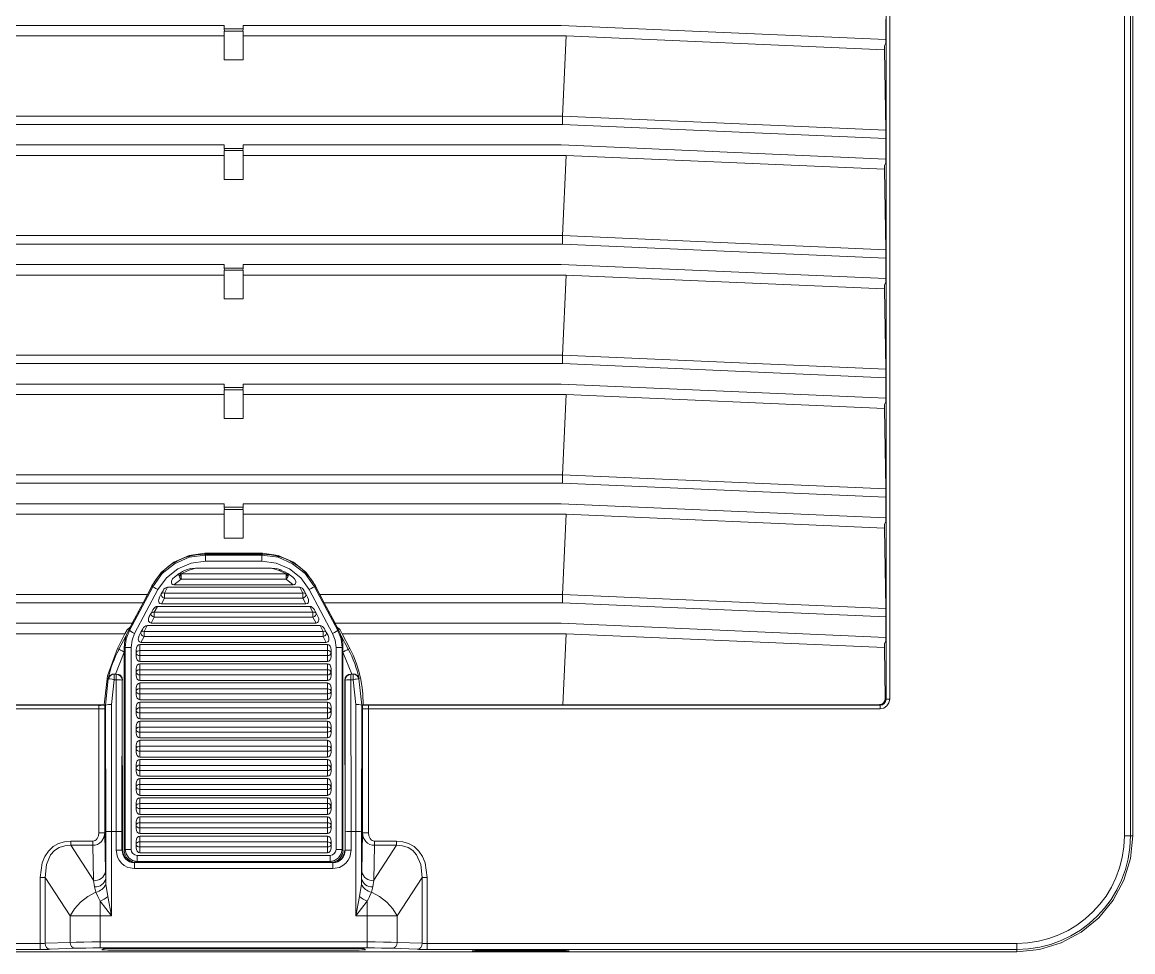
# Model space of a CAD drawing. Header units: millimetres. Extents: x -6000 to 26000, y -6000 to 26000.
# Drawn here: x 118.1 to 131.02, y -3994.18 to -3983.36 of the extents above; entities that cross this region are included whole.
import ezdxf

# ---------------------------------------------------------------- set-up
doc = ezdxf.new("R2010")
doc.units = ezdxf.units.MM
doc.header["$MEASUREMENT"] = 0
doc.layers.add('Чертеж и Рисунок_Ном._пера__7', color=7, linetype='Continuous', lineweight=15)
doc.layers.add('Чертеж и Рисунок_Ном._пера__8', color=7, linetype='Continuous', lineweight=15, true_color=0xa80f02)

msp = doc.modelspace()

# ---------------------------------------------------------------- linework, layer by layer
at = {"layer": 'Чертеж и Рисунок_Ном._пера__7', "color": 7, "linetype": 'Continuous', "lineweight": 15}
for p, q in [((130.923, -3992.827), (130.923, -3974.605)), ((130.993, -3992.827), (130.993, -3974.605)), ((131.02, -3992.827), (131.02, -3974.605)), ((128.15, -3976.194), (128.15, -3991.237)), ((128.192, -3976.194), (128.192, -3991.237)), ((116.748, -3983.399), (120.449, -3983.399)), ((120.449, -3983.44), (120.449, -3983.399)), ((120.671, -3983.399), (124.372, -3983.399)), ((120.671, -3983.399), (120.671, -3983.44)), ((124.372, -3983.399), (128.148, -3983.563)), ((128.148, -3983.563), (128.148, -3983.325)), ((116.693, -3983.521), (120.449, -3983.521)), ((120.449, -3983.44), (120.671, -3983.44)), ((120.455, -3983.465), (120.449, -3983.44)), ((120.449, -3983.799), (120.449, -3983.465)), ((120.449, -3983.465), (120.455, -3983.465)), ((120.455, -3983.465), (120.665, -3983.465)), ((120.671, -3983.44), (120.665, -3983.465)), ((120.665, -3983.465), (120.671, -3983.465)), ((120.671, -3983.465), (120.671, -3983.799)), ((120.671, -3983.521), (124.427, -3983.521)), ((124.427, -3983.521), (124.386, -3984.454)), ((128.131, -3983.682), (124.427, -3983.521)), ((128.148, -3983.605), (128.131, -3983.638)), ((128.131, -3983.682), (128.131, -3983.638)), ((128.147, -3983.563), (128.147, -3983.608)), ((128.148, -3983.563), (128.148, -3983.605)), ((120.449, -3983.799), (120.671, -3983.799)), ((128.131, -3983.682), (128.147, -3984.618)), ((116.734, -3984.454), (124.386, -3984.454)), ((124.384, -3984.552), (116.736, -3984.552)), ((124.384, -3984.552), (128.148, -3984.716)), ((124.386, -3984.454), (128.147, -3984.618)), ((116.748, -3984.79), (120.449, -3984.79)), ((120.449, -3984.831), (120.449, -3984.79)), ((120.449, -3984.831), (120.671, -3984.831)), ((120.455, -3984.856), (120.449, -3984.831)), ((120.671, -3984.831), (120.665, -3984.856)), ((120.671, -3984.79), (124.372, -3984.79)), ((120.671, -3984.79), (120.671, -3984.831)), ((124.372, -3984.79), (128.148, -3984.954)), ((128.148, -3984.954), (128.148, -3984.716)), ((116.693, -3984.912), (120.449, -3984.912)), ((120.449, -3985.19), (120.449, -3984.856)), ((120.449, -3984.856), (120.455, -3984.856)), ((120.455, -3984.856), (120.665, -3984.856)), ((120.665, -3984.856), (120.671, -3984.856)), ((120.671, -3984.856), (120.671, -3985.19)), ((120.671, -3984.912), (124.427, -3984.912)), ((124.427, -3984.912), (124.386, -3985.845)), ((128.131, -3985.073), (124.427, -3984.912)), ((128.147, -3984.954), (128.147, -3984.999)), ((128.148, -3984.954), (128.148, -3984.996)), ((128.148, -3984.996), (128.131, -3985.029)), ((128.131, -3985.073), (128.131, -3985.029)), ((128.131, -3985.073), (128.147, -3986.009)), ((120.449, -3985.19), (120.671, -3985.19)), ((116.734, -3985.845), (124.386, -3985.845)), ((124.386, -3985.845), (128.147, -3986.009)), ((124.384, -3985.943), (116.736, -3985.943)), ((124.384, -3985.943), (128.148, -3986.107)), ((128.148, -3986.345), (128.148, -3986.107)), ((116.748, -3986.181), (120.449, -3986.181)), ((120.449, -3986.222), (120.449, -3986.181)), ((120.449, -3986.222), (120.671, -3986.222)), ((120.455, -3986.247), (120.449, -3986.222)), ((120.449, -3986.247), (120.455, -3986.247)), ((120.449, -3986.581), (120.449, -3986.247)), ((120.455, -3986.247), (120.665, -3986.247)), ((120.671, -3986.222), (120.665, -3986.247)), ((120.665, -3986.247), (120.671, -3986.247)), ((120.671, -3986.181), (124.372, -3986.181)), ((120.671, -3986.181), (120.671, -3986.222)), ((120.671, -3986.247), (120.671, -3986.581)), ((124.372, -3986.181), (128.148, -3986.345)), ((116.693, -3986.303), (120.449, -3986.303)), ((120.671, -3986.303), (124.427, -3986.303)), ((124.427, -3986.303), (124.386, -3987.236)), ((128.131, -3986.464), (124.427, -3986.303)), ((128.147, -3986.345), (128.147, -3986.39)), ((128.148, -3986.345), (128.148, -3986.387)), ((128.148, -3986.387), (128.131, -3986.42)), ((128.131, -3986.464), (128.131, -3986.42)), ((128.131, -3986.464), (128.147, -3987.4)), ((120.449, -3986.581), (120.671, -3986.581)), ((116.734, -3987.236), (124.386, -3987.236)), ((124.386, -3987.236), (128.147, -3987.4)), ((124.384, -3987.334), (116.736, -3987.334)), ((124.384, -3987.334), (128.148, -3987.498)), ((128.148, -3987.736), (128.148, -3987.498)), ((116.748, -3987.572), (120.449, -3987.572)), ((120.449, -3987.613), (120.449, -3987.572)), ((120.449, -3987.613), (120.671, -3987.613)), ((120.455, -3987.638), (120.449, -3987.613)), ((120.449, -3987.638), (120.455, -3987.638)), ((120.449, -3987.972), (120.449, -3987.638)), ((120.455, -3987.638), (120.665, -3987.638)), ((120.671, -3987.613), (120.665, -3987.638)), ((120.665, -3987.638), (120.671, -3987.638)), ((120.671, -3987.572), (124.372, -3987.572)), ((120.671, -3987.572), (120.671, -3987.613)), ((120.671, -3987.638), (120.671, -3987.972)), ((124.372, -3987.572), (128.148, -3987.736)), ((116.693, -3987.694), (120.449, -3987.694)), ((120.671, -3987.694), (124.427, -3987.694)), ((124.427, -3987.694), (124.386, -3988.627)), ((128.131, -3987.855), (124.427, -3987.694)), ((128.148, -3987.778), (128.131, -3987.811)), ((128.147, -3987.736), (128.147, -3987.781)), ((128.148, -3987.736), (128.148, -3987.778)), ((128.131, -3987.855), (128.131, -3987.811)), ((128.131, -3987.855), (128.147, -3988.791)), ((120.449, -3987.972), (120.671, -3987.972)), ((116.734, -3988.627), (124.386, -3988.627)), ((124.386, -3988.627), (128.147, -3988.791)), ((124.384, -3988.725), (116.736, -3988.725)), ((124.384, -3988.725), (128.148, -3988.889)), ((116.748, -3988.963), (120.449, -3988.963)), ((120.449, -3989.004), (120.449, -3988.963)), ((120.671, -3988.963), (124.372, -3988.963)), ((120.671, -3988.963), (120.671, -3989.004)), ((124.372, -3988.963), (128.148, -3989.127)), ((128.148, -3989.127), (128.148, -3988.889)), ((116.693, -3989.085), (120.449, -3989.085)), ((120.449, -3989.004), (120.671, -3989.004)), ((120.455, -3989.029), (120.449, -3989.004)), ((120.449, -3989.029), (120.455, -3989.029)), ((120.449, -3989.363), (120.449, -3989.029)), ((120.455, -3989.029), (120.665, -3989.029)), ((120.671, -3989.004), (120.665, -3989.029)), ((120.665, -3989.029), (120.671, -3989.029)), ((120.671, -3989.029), (120.671, -3989.363)), ((120.671, -3989.085), (124.427, -3989.085)), ((124.427, -3989.085), (124.386, -3990.018)), ((128.131, -3989.246), (124.427, -3989.085)), ((128.148, -3989.169), (128.131, -3989.202)), ((128.131, -3989.246), (128.131, -3989.202)), ((128.147, -3989.127), (128.147, -3989.172)), ((128.148, -3989.127), (128.148, -3989.169)), ((128.131, -3989.246), (128.147, -3990.182)), ((120.449, -3989.363), (120.671, -3989.363)), ((120.224, -3989.55), (120.231, -3989.562)), ((120.224, -3989.55), (120.895, -3989.55)), ((120.225, -3989.54), (120.895, -3989.54)), ((120.231, -3989.562), (120.888, -3989.562)), ((120.895, -3989.55), (120.888, -3989.562)), ((120.117, -3989.713), (121.002, -3989.713)), ((120.231, -3989.631), (120.888, -3989.631)), ((121.165, -3989.76), (121.095, -3989.733)), ((119.864, -3989.908), (119.95, -3989.84)), ((119.871, -3989.817), (119.928, -3989.775)), ((119.925, -3989.805), (119.936, -3989.794)), ((119.95, -3989.781), (121.169, -3989.781)), ((121.169, -3989.84), (119.95, -3989.84)), ((121.152, -3989.755), (121.191, -3989.775)), ((121.169, -3989.84), (121.254, -3989.908)), ((121.194, -3989.805), (121.183, -3989.794)), ((121.248, -3989.817), (121.191, -3989.775)), ((119.335, -3990.437), (119.611, -3989.919)), ((119.347, -3990.44), (119.618, -3989.93)), ((119.408, -3990.472), (119.679, -3989.963)), ((119.557, -3990.018), (119.609, -3989.917)), ((119.611, -3989.919), (119.618, -3989.93)), ((119.739, -3989.975), (119.718, -3990.013)), ((119.791, -3989.936), (119.755, -3990.004)), ((119.791, -3989.936), (121.328, -3989.936)), ((121.254, -3989.908), (119.864, -3989.908)), ((121.328, -3989.936), (121.364, -3990.004)), ((121.38, -3989.975), (121.401, -3990.013)), ((121.44, -3989.963), (121.711, -3990.472)), ((121.508, -3989.919), (121.501, -3989.93)), ((121.501, -3989.93), (121.772, -3990.44)), ((121.508, -3989.919), (121.783, -3990.437)), ((121.511, -3989.917), (121.562, -3990.018)), ((116.734, -3990.018), (119.557, -3990.018)), ((119.506, -3990.116), (116.736, -3990.116)), ((119.506, -3990.116), (119.38, -3990.354)), ((119.718, -3990.013), (119.698, -3990.052)), ((119.719, -3990.13), (119.755, -3990.063)), ((121.4, -3990.13), (119.719, -3990.13)), ((119.755, -3990.004), (121.364, -3990.004)), ((119.755, -3990.063), (119.755, -3990.004)), ((121.364, -3990.063), (119.755, -3990.063)), ((121.364, -3990.063), (121.364, -3990.004)), ((121.4, -3990.13), (121.364, -3990.063)), ((121.421, -3990.052), (121.401, -3990.013)), ((121.562, -3990.018), (124.386, -3990.018)), ((121.74, -3990.354), (121.614, -3990.116)), ((121.614, -3990.116), (124.384, -3990.116)), ((124.384, -3990.116), (128.148, -3990.28)), ((124.386, -3990.018), (128.147, -3990.182)), ((119.6, -3990.236), (119.579, -3990.274)), ((119.62, -3990.198), (119.6, -3990.236)), ((119.673, -3990.158), (119.637, -3990.226)), ((119.637, -3990.226), (121.482, -3990.226)), ((119.637, -3990.285), (119.637, -3990.226)), ((119.673, -3990.158), (121.446, -3990.158)), ((121.446, -3990.158), (121.482, -3990.226)), ((121.482, -3990.285), (121.482, -3990.226)), ((121.499, -3990.198), (121.519, -3990.236)), ((121.539, -3990.274), (121.519, -3990.236)), ((116.748, -3990.354), (119.38, -3990.354)), ((119.358, -3990.395), (119.38, -3990.354)), ((119.518, -3990.449), (119.554, -3990.381)), ((119.554, -3990.381), (121.565, -3990.381)), ((119.601, -3990.353), (119.637, -3990.285)), ((121.518, -3990.353), (119.601, -3990.353)), ((121.482, -3990.285), (119.637, -3990.285)), ((121.518, -3990.353), (121.482, -3990.285)), ((121.565, -3990.381), (121.601, -3990.449)), ((121.74, -3990.354), (121.762, -3990.395)), ((121.74, -3990.354), (124.372, -3990.354)), ((124.372, -3990.354), (128.148, -3990.518)), ((128.148, -3990.518), (128.148, -3990.28)), ((119.295, -3990.476), (116.693, -3990.476)), ((119.208, -3990.646), (119.295, -3990.476)), ((119.295, -3990.476), (119.32, -3990.429)), ((119.358, -3990.395), (119.32, -3990.429)), ((119.335, -3990.437), (119.347, -3990.44)), ((119.461, -3990.497), (119.481, -3990.459)), ((119.502, -3990.42), (119.481, -3990.459)), ((119.482, -3990.576), (119.518, -3990.508)), ((119.518, -3990.508), (119.518, -3990.449)), ((119.518, -3990.449), (121.601, -3990.449)), ((121.601, -3990.508), (119.518, -3990.508)), ((121.601, -3990.508), (121.601, -3990.449)), ((121.637, -3990.576), (121.601, -3990.508)), ((121.617, -3990.42), (121.637, -3990.459)), ((121.658, -3990.497), (121.637, -3990.459)), ((121.8, -3990.429), (121.762, -3990.395)), ((121.783, -3990.437), (121.772, -3990.44)), ((121.8, -3990.429), (121.824, -3990.476)), ((121.824, -3990.476), (121.912, -3990.646)), ((124.427, -3990.476), (121.824, -3990.476)), ((124.427, -3990.476), (124.391, -3991.303)), ((128.131, -3990.637), (124.427, -3990.476)), ((128.147, -3990.518), (128.147, -3990.563)), ((128.148, -3990.518), (128.148, -3990.56)), ((119.226, -3990.656), (119.208, -3990.646)), ((119.287, -3990.633), (119.298, -3990.635)), ((119.287, -3992.996), (119.287, -3990.633)), ((119.298, -3992.985), (119.298, -3990.635)), ((119.367, -3992.985), (119.367, -3990.635)), ((119.468, -3990.603), (121.651, -3990.603)), ((119.468, -3990.671), (119.468, -3990.603)), ((121.637, -3990.576), (119.482, -3990.576)), ((121.651, -3990.603), (121.651, -3990.671)), ((121.752, -3990.635), (121.752, -3992.985)), ((121.832, -3990.633), (121.821, -3990.635)), ((121.821, -3990.635), (121.821, -3992.985)), ((121.832, -3990.633), (121.832, -3992.996)), ((121.912, -3990.646), (121.894, -3990.656)), ((128.148, -3990.56), (128.131, -3990.593)), ((128.131, -3990.637), (128.131, -3990.593)), ((128.131, -3990.637), (128.141, -3991.229)), ((119.184, -3990.945), (119.288, -3990.689)), ((119.426, -3990.662), (119.426, -3990.701)), ((119.426, -3990.739), (119.426, -3990.701)), ((119.468, -3990.671), (121.651, -3990.671)), ((119.468, -3990.73), (119.468, -3990.671)), ((121.651, -3990.73), (119.468, -3990.73)), ((119.468, -3990.798), (119.468, -3990.73)), ((121.651, -3990.73), (121.651, -3990.671)), ((121.651, -3990.798), (121.651, -3990.73)), ((121.693, -3990.662), (121.693, -3990.701)), ((121.693, -3990.739), (121.693, -3990.701)), ((121.832, -3990.689), (121.936, -3990.945)), ((119.426, -3990.885), (119.426, -3990.923)), ((121.651, -3990.798), (119.468, -3990.798)), ((119.468, -3990.826), (121.651, -3990.826)), ((119.468, -3990.826), (119.468, -3990.894)), ((119.468, -3990.953), (119.468, -3990.894)), ((119.468, -3990.894), (121.651, -3990.894)), ((121.651, -3990.826), (121.651, -3990.894)), ((121.651, -3990.953), (121.651, -3990.894)), ((121.693, -3990.885), (121.693, -3990.923)), ((119.068, -3991.306), (119.102, -3991.002)), ((119.102, -3991.002), (119.099, -3990.998)), ((119.138, -3991.3), (119.17, -3991.011)), ((119.17, -3990.947), (119.168, -3990.945)), ((119.168, -3990.945), (119.184, -3990.945)), ((119.17, -3990.947), (119.195, -3990.947)), ((119.195, -3991.011), (119.17, -3991.011)), ((119.184, -3990.945), (119.197, -3990.945)), ((119.192, -3992.777), (119.195, -3991.011)), ((119.195, -3990.947), (119.197, -3990.945)), ((119.261, -3992.78), (119.264, -3991.017)), ((119.267, -3991.014), (119.264, -3991.017)), ((119.264, -3991.017), (119.267, -3992.995)), ((119.426, -3990.923), (119.426, -3990.962)), ((121.651, -3990.953), (119.468, -3990.953)), ((119.468, -3991.021), (119.468, -3990.953)), ((121.651, -3991.021), (119.468, -3991.021)), ((121.651, -3991.021), (121.651, -3990.953)), ((121.693, -3990.962), (121.693, -3990.923)), ((121.858, -3992.995), (121.853, -3991.014)), ((121.853, -3991.014), (121.856, -3991.017)), ((121.856, -3991.017), (121.858, -3992.78)), ((121.923, -3990.945), (121.925, -3990.947)), ((121.925, -3990.947), (121.936, -3990.945)), ((121.95, -3990.947), (121.925, -3990.947)), ((121.95, -3991.011), (121.925, -3991.011)), ((121.925, -3991.011), (121.928, -3992.777)), ((121.936, -3990.945), (121.952, -3990.945)), ((121.952, -3990.945), (121.95, -3990.947)), ((121.982, -3991.3), (121.95, -3991.011)), ((122.021, -3990.998), (122.018, -3991.002)), ((122.018, -3991.002), (122.052, -3991.306)), ((119.426, -3991.107), (119.426, -3991.146)), ((119.426, -3991.184), (119.426, -3991.146)), ((119.468, -3991.048), (121.651, -3991.048)), ((119.468, -3991.048), (119.468, -3991.116)), ((119.468, -3991.116), (119.468, -3991.175)), ((119.468, -3991.116), (121.651, -3991.116)), ((121.651, -3991.048), (121.651, -3991.116)), ((121.651, -3991.116), (121.651, -3991.175)), ((121.693, -3991.146), (121.693, -3991.107)), ((121.693, -3991.184), (121.693, -3991.146)), ((121.651, -3991.175), (119.468, -3991.175)), ((119.468, -3991.243), (119.468, -3991.175)), ((121.651, -3991.243), (119.468, -3991.243)), ((119.468, -3991.271), (121.651, -3991.271)), ((119.468, -3991.339), (119.468, -3991.271)), ((121.651, -3991.243), (121.651, -3991.175)), ((121.651, -3991.271), (121.651, -3991.339)), ((128.141, -3991.229), (128.15, -3991.237)), ((118.992, -3991.307), (113.04, -3991.307)), ((118.992, -3991.349), (113.04, -3991.349)), ((119.055, -3991.303), (116.729, -3991.303)), ((118.992, -3992.791), (118.992, -3991.349)), ((119.06, -3991.307), (119.055, -3991.303)), ((119.068, -3991.306), (119.06, -3991.307)), ((119.061, -3991.351), (119.061, -3992.791)), ((119.071, -3992.78), (119.068, -3991.306)), ((119.14, -3992.777), (119.138, -3991.3)), ((119.426, -3991.33), (119.426, -3991.368)), ((119.426, -3991.407), (119.426, -3991.368)), ((119.468, -3991.339), (121.651, -3991.339)), ((119.468, -3991.398), (119.468, -3991.339)), ((121.651, -3991.398), (119.468, -3991.398)), ((119.468, -3991.466), (119.468, -3991.398)), ((121.651, -3991.398), (121.651, -3991.339)), ((121.651, -3991.466), (121.651, -3991.398)), ((121.693, -3991.33), (121.693, -3991.368)), ((121.693, -3991.407), (121.693, -3991.368)), ((121.982, -3991.3), (121.98, -3992.777)), ((122.052, -3991.306), (122.049, -3992.78)), ((122.06, -3991.307), (122.052, -3991.306)), ((122.059, -3992.791), (122.059, -3991.351)), ((122.065, -3991.303), (122.06, -3991.307)), ((124.391, -3991.303), (122.065, -3991.303)), ((128.08, -3991.307), (122.128, -3991.307)), ((122.128, -3991.349), (122.128, -3992.791)), ((128.08, -3991.349), (122.128, -3991.349)), ((128.073, -3991.3), (124.391, -3991.303)), ((128.08, -3991.307), (128.073, -3991.3)), ((121.651, -3991.466), (119.468, -3991.466)), ((119.468, -3991.494), (121.651, -3991.494)), ((119.468, -3991.494), (119.468, -3991.561)), ((121.651, -3991.494), (121.651, -3991.561)), ((119.426, -3991.553), (119.426, -3991.591)), ((119.426, -3991.629), (119.426, -3991.591)), ((119.468, -3991.561), (119.468, -3991.62)), ((119.468, -3991.561), (121.651, -3991.561)), ((121.651, -3991.62), (119.468, -3991.62)), ((119.468, -3991.688), (119.468, -3991.62)), ((121.651, -3991.561), (121.651, -3991.62)), ((121.651, -3991.688), (121.651, -3991.62)), ((121.693, -3991.591), (121.693, -3991.553)), ((121.693, -3991.629), (121.693, -3991.591)), ((119.426, -3991.775), (119.426, -3991.814)), ((121.651, -3991.688), (119.468, -3991.688)), ((119.468, -3991.716), (119.468, -3991.784)), ((119.468, -3991.716), (121.651, -3991.716)), ((119.468, -3991.784), (121.651, -3991.784)), ((119.468, -3991.843), (119.468, -3991.784)), ((121.651, -3991.716), (121.651, -3991.784)), ((121.651, -3991.843), (121.651, -3991.784)), ((121.693, -3991.775), (121.693, -3991.814)), ((119.426, -3991.814), (119.426, -3991.852)), ((121.651, -3991.843), (119.468, -3991.843)), ((119.468, -3991.911), (119.468, -3991.843)), ((121.651, -3991.911), (119.468, -3991.911)), ((119.468, -3991.939), (119.468, -3992.007)), ((119.468, -3991.939), (121.651, -3991.939)), ((121.651, -3991.911), (121.651, -3991.843)), ((121.651, -3991.939), (121.651, -3992.007)), ((121.693, -3991.852), (121.693, -3991.814)), ((119.426, -3991.998), (119.426, -3992.036)), ((119.426, -3992.036), (119.426, -3992.074)), ((119.468, -3992.007), (121.651, -3992.007)), ((119.468, -3992.066), (119.468, -3992.007)), ((121.651, -3992.066), (119.468, -3992.066)), ((119.468, -3992.133), (119.468, -3992.066)), ((121.651, -3992.066), (121.651, -3992.007)), ((121.651, -3992.133), (121.651, -3992.066)), ((121.693, -3991.998), (121.693, -3992.036)), ((121.693, -3992.074), (121.693, -3992.036)), ((121.651, -3992.133), (119.468, -3992.133)), ((119.468, -3992.161), (121.651, -3992.161)), ((119.468, -3992.161), (119.468, -3992.229)), ((121.651, -3992.161), (121.651, -3992.229)), ((119.426, -3992.22), (119.426, -3992.259)), ((119.426, -3992.297), (119.426, -3992.259)), ((119.468, -3992.229), (119.468, -3992.288)), ((119.468, -3992.229), (121.651, -3992.229)), ((121.651, -3992.288), (119.468, -3992.288)), ((119.468, -3992.356), (119.468, -3992.288)), ((121.651, -3992.229), (121.651, -3992.288)), ((121.651, -3992.288), (121.651, -3992.356)), ((121.693, -3992.22), (121.693, -3992.259)), ((121.693, -3992.297), (121.693, -3992.259)), ((119.426, -3992.443), (119.426, -3992.481)), ((121.651, -3992.356), (119.468, -3992.356)), ((119.468, -3992.452), (119.468, -3992.384)), ((119.468, -3992.384), (121.651, -3992.384)), ((119.468, -3992.452), (121.651, -3992.452)), ((119.468, -3992.511), (119.468, -3992.452)), ((121.651, -3992.384), (121.651, -3992.452)), ((121.651, -3992.511), (121.651, -3992.452)), ((121.693, -3992.443), (121.693, -3992.481)), ((119.426, -3992.52), (119.426, -3992.481)), ((121.651, -3992.511), (119.468, -3992.511)), ((119.468, -3992.579), (119.468, -3992.511)), ((121.651, -3992.579), (119.468, -3992.579)), ((121.651, -3992.579), (121.651, -3992.511)), ((121.693, -3992.52), (121.693, -3992.481)), ((119.426, -3992.665), (119.426, -3992.704)), ((119.426, -3992.742), (119.426, -3992.704)), ((119.468, -3992.606), (121.651, -3992.606)), ((119.468, -3992.606), (119.468, -3992.674)), ((119.468, -3992.674), (119.468, -3992.733)), ((119.468, -3992.674), (121.651, -3992.674)), ((121.651, -3992.606), (121.651, -3992.674)), ((121.651, -3992.674), (121.651, -3992.733)), ((121.693, -3992.665), (121.693, -3992.704)), ((121.693, -3992.742), (121.693, -3992.704)), ((119.061, -3992.791), (119.069, -3993.245)), ((119.071, -3993.325), (119.071, -3992.78)), ((119.14, -3993.758), (119.14, -3992.777)), ((119.192, -3992.777), (119.14, -3992.777)), ((119.192, -3992.995), (119.192, -3992.777)), ((119.261, -3992.995), (119.261, -3992.78)), ((121.651, -3992.733), (119.468, -3992.733)), ((119.468, -3992.801), (119.468, -3992.733)), ((121.651, -3992.801), (119.468, -3992.801)), ((119.468, -3992.829), (121.651, -3992.829)), ((119.468, -3992.829), (119.468, -3992.897)), ((121.651, -3992.733), (121.651, -3992.801)), ((121.651, -3992.829), (121.651, -3992.897)), ((121.858, -3992.78), (121.858, -3992.995)), ((121.98, -3992.777), (121.928, -3992.777)), ((121.928, -3992.777), (121.928, -3992.995)), ((121.98, -3992.777), (121.98, -3993.758)), ((122.049, -3992.78), (122.049, -3993.325)), ((122.051, -3993.245), (122.059, -3992.791)), ((130.923, -3992.827), (130.993, -3992.827)), ((130.993, -3992.827), (131.02, -3992.827)), ((118.666, -3992.888), (118.923, -3992.888)), ((118.666, -3992.937), (118.93, -3993.344)), ((118.923, -3992.937), (118.666, -3992.937)), ((118.93, -3993.344), (118.923, -3992.937)), ((119.426, -3992.888), (119.426, -3992.926)), ((119.426, -3992.965), (119.426, -3992.926)), ((119.468, -3992.897), (119.468, -3992.956)), ((119.468, -3992.897), (121.651, -3992.897)), ((121.651, -3992.956), (119.468, -3992.956)), ((119.468, -3993.024), (119.468, -3992.956)), ((121.651, -3992.897), (121.651, -3992.956)), ((121.651, -3992.956), (121.651, -3993.024)), ((121.693, -3992.888), (121.693, -3992.926)), ((121.693, -3992.965), (121.693, -3992.926)), ((122.454, -3992.937), (122.19, -3993.344)), ((122.197, -3992.937), (122.19, -3993.344)), ((122.197, -3992.888), (122.454, -3992.888)), ((122.454, -3992.937), (122.197, -3992.937)), ((119.192, -3992.995), (119.261, -3992.995)), ((119.261, -3992.995), (119.267, -3992.995)), ((119.287, -3992.996), (119.298, -3992.985)), ((121.682, -3993.054), (119.437, -3993.054)), ((121.651, -3993.024), (119.468, -3993.024)), ((121.832, -3992.996), (121.821, -3992.985)), ((121.853, -3992.995), (121.858, -3992.995)), ((121.928, -3992.995), (121.858, -3992.995)), ((119.406, -3993.134), (119.406, -3993.139)), ((119.406, -3993.134), (119.409, -3993.134)), ((119.406, -3993.209), (119.406, -3993.139)), ((121.714, -3993.139), (119.406, -3993.139)), ((121.714, -3993.209), (119.406, -3993.209)), ((121.682, -3993.124), (119.437, -3993.124)), ((119.837, -3993.135), (119.837, -3993.134)), ((119.837, -3993.134), (121.283, -3993.135)), ((120.228, -3993.135), (119.837, -3993.135)), ((120.228, -3993.135), (120.963, -3993.135)), ((121.283, -3993.135), (120.963, -3993.135)), ((121.283, -3993.135), (121.283, -3993.134)), ((121.71, -3993.134), (121.714, -3993.134)), ((121.714, -3993.139), (121.714, -3993.134)), ((121.714, -3993.209), (121.714, -3993.139)), ((118.309, -3994.079), (118.309, -3993.312)), ((118.368, -3993.312), (118.657, -3993.758)), ((118.368, -3993.312), (118.368, -3994.077)), ((118.942, -3993.419), (118.93, -3993.344)), ((119.069, -3993.245), (119.071, -3993.325)), ((119.074, -3993.389), (119.071, -3993.325)), ((122.046, -3993.389), (122.049, -3993.325)), ((122.049, -3993.325), (122.051, -3993.245)), ((122.19, -3993.344), (122.178, -3993.419)), ((122.752, -3993.312), (122.463, -3993.758)), ((122.752, -3994.077), (122.752, -3993.312)), ((122.811, -3993.312), (122.811, -3994.079)), ((118.942, -3993.419), (118.958, -3993.481)), ((119.074, -3993.389), (119.096, -3993.532)), ((122.024, -3993.532), (122.046, -3993.389)), ((122.162, -3993.481), (122.178, -3993.419)), ((119.007, -3993.589), (119.14, -3993.758)), ((119.096, -3993.532), (119.14, -3993.758)), ((121.98, -3993.758), (122.024, -3993.532)), ((121.98, -3993.758), (122.113, -3993.589)), ((118.657, -3994.066), (118.657, -3993.758)), ((119.007, -3994.062), (119.007, -3993.758)), ((119.14, -3993.758), (119.007, -3993.758)), ((122.113, -3993.758), (121.98, -3993.758)), ((122.113, -3993.758), (122.113, -3994.062)), ((122.463, -3993.758), (122.463, -3994.066)), ((111.449, -3994.079), (118.309, -3994.079)), ((118.309, -3994.149), (118.309, -3994.079)), ((118.368, -3994.077), (118.657, -3994.066)), ((118.716, -3994.135), (118.426, -3994.147)), ((122.113, -3994.062), (119.007, -3994.062)), ((122.113, -3994.131), (119.007, -3994.131)), ((119.837, -3994.136), (121.283, -3994.136)), ((119.837, -3994.136), (119.837, -3994.137)), ((121.283, -3994.137), (121.283, -3994.136)), ((122.694, -3994.147), (122.404, -3994.135)), ((122.463, -3994.066), (122.752, -3994.077)), ((122.811, -3994.079), (122.811, -3994.149)), ((122.811, -3994.079), (129.671, -3994.079)), ((129.671, -3994.079), (129.671, -3994.149)), ((111.449, -3994.149), (118.309, -3994.149)), ((111.449, -3994.176), (129.671, -3994.176)), ((119.041, -3994.149), (119.025, -3994.152)), ((119.025, -3994.152), (119.026, -3994.152)), ((119.026, -3994.152), (119.044, -3994.143)), ((121.844, -3994.159), (119.276, -3994.159)), ((119.294, -3994.137), (119.837, -3994.137)), ((121.283, -3994.137), (121.826, -3994.137)), ((122.076, -3994.143), (122.094, -3994.152)), ((122.094, -3994.152), (122.095, -3994.152)), ((122.811, -3994.149), (129.671, -3994.149)), ((123.37, -3994.153), (124.427, -3994.153)), ((124.427, -3994.164), (123.37, -3994.164)), ((129.671, -3994.176), (129.671, -3994.149))]:
    msp.add_line(p, q, dxfattribs=at)
at = {"layer": 'Чертеж и Рисунок_Ном._пера__7', "color": 7, "linetype": 'Continuous', "lineweight": 15, "flags": 128}
for points in [[(124.386, -3984.454), (124.386, -3984.475), (124.385, -3984.499), (124.385, -3984.525), (124.384, -3984.552)], [(128.148, -3984.716), (128.148, -3984.689), (128.148, -3984.663), (128.148, -3984.639), (128.147, -3984.618)], [(124.386, -3985.845), (124.386, -3985.866), (124.385, -3985.89), (124.385, -3985.916), (124.384, -3985.943)], [(128.148, -3986.107), (128.148, -3986.08), (128.148, -3986.054), (128.148, -3986.03), (128.147, -3986.009)], [(124.386, -3987.236), (124.386, -3987.257), (124.385, -3987.281), (124.385, -3987.307), (124.384, -3987.334)], [(128.148, -3987.498), (128.148, -3987.471), (128.148, -3987.445), (128.148, -3987.421), (128.147, -3987.4)], [(124.386, -3988.627), (124.386, -3988.648), (124.385, -3988.672), (124.385, -3988.698), (124.384, -3988.725)], [(128.148, -3988.889), (128.148, -3988.862), (128.148, -3988.836), (128.148, -3988.812), (128.147, -3988.791)], [(119.609, -3989.917), (119.715, -3989.765), (119.864, -3989.642), (120.041, -3989.565), (120.225, -3989.54)], [(119.618, -3989.93), (119.729, -3989.776), (119.873, -3989.661), (120.043, -3989.587), (120.231, -3989.562)], [(120.231, -3989.562), (120.231, -3989.583), (120.231, -3989.605), (120.231, -3989.631)], [(120.888, -3989.562), (120.888, -3989.583), (120.888, -3989.605), (120.888, -3989.631)], [(120.888, -3989.562), (121.076, -3989.587), (121.246, -3989.661), (121.39, -3989.776), (121.501, -3989.93)], [(120.895, -3989.54), (121.079, -3989.565), (121.256, -3989.642), (121.405, -3989.765), (121.511, -3989.917)], [(119.679, -3989.963), (119.777, -3989.826), (119.909, -3989.72), (120.064, -3989.654), (120.231, -3989.631)], [(120.007, -3989.734), (119.966, -3989.753), (119.93, -3989.774)], [(120.117, -3989.713), (120.031, -3989.74), (119.95, -3989.781)], [(120.007, -3989.734), (120.059, -3989.718), (120.117, -3989.713)], [(120.888, -3989.631), (121.055, -3989.654), (121.21, -3989.72), (121.341, -3989.826), (121.44, -3989.963)], [(121.002, -3989.713), (121.088, -3989.74), (121.169, -3989.781)], [(121.002, -3989.713), (121.06, -3989.718), (121.111, -3989.734)], [(119.864, -3989.908), (119.849, -3989.905), (119.839, -3989.895), (119.835, -3989.882), (119.837, -3989.865), (119.85, -3989.838), (119.871, -3989.817)], [(119.925, -3989.805), (119.922, -3989.795), (119.924, -3989.78)], [(119.95, -3989.84), (119.942, -3989.833), (119.935, -3989.825), (119.929, -3989.815), (119.925, -3989.805)], [(119.928, -3989.775), (119.938, -3989.774)], [(119.938, -3989.774), (119.936, -3989.794)], [(119.936, -3989.794), (119.943, -3989.802), (119.95, -3989.81)], [(119.938, -3989.774), (119.95, -3989.781)], [(119.95, -3989.781), (119.95, -3989.795), (119.95, -3989.81)], [(119.95, -3989.84), (119.95, -3989.826), (119.95, -3989.81)], [(121.169, -3989.781), (121.181, -3989.774)], [(121.169, -3989.781), (121.169, -3989.795), (121.169, -3989.81)], [(121.183, -3989.794), (121.176, -3989.802), (121.169, -3989.81)], [(121.194, -3989.805), (121.19, -3989.815), (121.184, -3989.825), (121.176, -3989.833), (121.169, -3989.84)], [(121.169, -3989.81), (121.169, -3989.826), (121.169, -3989.84)], [(121.181, -3989.774), (121.183, -3989.794)], [(121.181, -3989.774), (121.191, -3989.775)], [(121.191, -3989.775), (121.197, -3989.786), (121.194, -3989.805)], [(121.248, -3989.817), (121.269, -3989.838), (121.282, -3989.865), (121.284, -3989.881), (121.28, -3989.895), (121.269, -3989.905), (121.254, -3989.908)], [(119.618, -3989.93), (119.637, -3989.94), (119.656, -3989.951), (119.679, -3989.963)], [(119.739, -3989.975), (119.749, -3989.959), (119.762, -3989.947), (119.777, -3989.938), (119.791, -3989.936)], [(121.328, -3989.936), (121.342, -3989.938), (121.356, -3989.947), (121.37, -3989.959), (121.38, -3989.975)], [(121.501, -3989.93), (121.482, -3989.94), (121.463, -3989.951), (121.44, -3989.963)], [(119.557, -3990.018), (119.534, -3990.063), (119.506, -3990.116)], [(119.719, -3990.13), (119.701, -3990.125), (119.694, -3990.117), (119.689, -3990.106), (119.687, -3990.093), (119.689, -3990.078), (119.698, -3990.052)], [(119.755, -3990.063), (119.737, -3990.054), (119.723, -3990.042), (119.716, -3990.027), (119.718, -3990.013)], [(119.718, -3990.013), (119.732, -3990.003), (119.743, -3990.002), (119.755, -3990.004)], [(121.364, -3990.004), (121.376, -3990.002), (121.386, -3990.003), (121.401, -3990.013)], [(121.401, -3990.033), (121.395, -3990.043), (121.386, -3990.051), (121.376, -3990.058), (121.364, -3990.063)], [(121.421, -3990.052), (121.43, -3990.078), (121.432, -3990.092), (121.43, -3990.106), (121.425, -3990.116), (121.418, -3990.125), (121.4, -3990.13)], [(121.401, -3990.013), (121.401, -3990.033)], [(121.614, -3990.116), (121.586, -3990.063), (121.562, -3990.018)], [(124.386, -3990.018), (124.386, -3990.039), (124.385, -3990.063), (124.385, -3990.089), (124.384, -3990.116)], [(119.637, -3990.285), (119.619, -3990.277), (119.605, -3990.264), (119.598, -3990.249), (119.6, -3990.236)], [(119.6, -3990.236), (119.614, -3990.226), (119.625, -3990.224), (119.637, -3990.226)], [(119.62, -3990.198), (119.631, -3990.182), (119.644, -3990.169), (119.658, -3990.161), (119.673, -3990.158)], [(121.446, -3990.158), (121.46, -3990.161), (121.475, -3990.169), (121.488, -3990.182), (121.499, -3990.198)], [(121.482, -3990.226), (121.494, -3990.224), (121.505, -3990.226), (121.519, -3990.236)], [(121.519, -3990.236), (121.521, -3990.249), (121.514, -3990.264), (121.5, -3990.277), (121.482, -3990.285)], [(128.148, -3990.28), (128.148, -3990.253), (128.148, -3990.227), (128.148, -3990.203), (128.147, -3990.182)], [(119.502, -3990.42), (119.513, -3990.404), (119.526, -3990.392), (119.54, -3990.384), (119.554, -3990.381)], [(119.601, -3990.353), (119.583, -3990.347), (119.576, -3990.339), (119.571, -3990.328), (119.569, -3990.315), (119.57, -3990.3), (119.579, -3990.274)], [(121.539, -3990.274), (121.549, -3990.3), (121.55, -3990.315), (121.548, -3990.328), (121.544, -3990.339), (121.536, -3990.347), (121.518, -3990.353)], [(121.565, -3990.381), (121.579, -3990.384), (121.593, -3990.392), (121.606, -3990.404), (121.617, -3990.42)], [(119.298, -3990.635), (119.31, -3990.534), (119.347, -3990.44)], [(119.347, -3990.44), (119.366, -3990.45), (119.385, -3990.46), (119.408, -3990.472)], [(119.367, -3990.635), (119.378, -3990.551), (119.408, -3990.472)], [(119.482, -3990.576), (119.464, -3990.57), (119.457, -3990.562), (119.452, -3990.551), (119.451, -3990.538), (119.452, -3990.523), (119.461, -3990.497)], [(119.518, -3990.508), (119.5, -3990.5), (119.486, -3990.487), (119.48, -3990.472), (119.481, -3990.459)], [(119.481, -3990.459), (119.496, -3990.448), (119.506, -3990.447), (119.518, -3990.449)], [(121.601, -3990.449), (121.612, -3990.447), (121.623, -3990.448), (121.637, -3990.459)], [(121.637, -3990.459), (121.639, -3990.472), (121.632, -3990.487), (121.619, -3990.5), (121.601, -3990.508)], [(121.658, -3990.497), (121.667, -3990.523), (121.668, -3990.537), (121.666, -3990.551), (121.662, -3990.561), (121.654, -3990.57), (121.637, -3990.576)], [(121.772, -3990.44), (121.753, -3990.45), (121.734, -3990.46), (121.711, -3990.472)], [(121.711, -3990.472), (121.741, -3990.551), (121.752, -3990.635)], [(121.772, -3990.44), (121.809, -3990.534), (121.821, -3990.635)], [(119.055, -3991.303), (119.091, -3990.965), (119.208, -3990.646)], [(119.298, -3990.635), (119.319, -3990.635), (119.342, -3990.635), (119.367, -3990.635)], [(119.426, -3990.662), (119.429, -3990.64), (119.438, -3990.621), (119.452, -3990.607), (119.468, -3990.603)], [(121.651, -3990.603), (121.667, -3990.607), (121.681, -3990.621), (121.69, -3990.641), (121.693, -3990.662)], [(121.821, -3990.635), (121.8, -3990.635), (121.777, -3990.635), (121.752, -3990.635)], [(122.065, -3991.303), (122.061, -3991.176), (122.054, -3991.106), (122.038, -3991.008), (122.015, -3990.913), (121.985, -3990.816), (121.95, -3990.727), (121.912, -3990.646)], [(119.288, -3990.689), (119.276, -3990.682), (119.264, -3990.676), (119.254, -3990.671), (119.245, -3990.666), (119.231, -3990.659)], [(119.426, -3990.701), (119.429, -3990.689), (119.438, -3990.68), (119.452, -3990.673), (119.468, -3990.671)], [(119.468, -3990.73), (119.452, -3990.728), (119.438, -3990.722), (119.429, -3990.712), (119.426, -3990.701)], [(119.468, -3990.798), (119.452, -3990.794), (119.438, -3990.781), (119.429, -3990.761), (119.426, -3990.739)], [(121.693, -3990.739), (121.69, -3990.762), (121.681, -3990.781), (121.667, -3990.794), (121.651, -3990.798)], [(121.832, -3990.689), (121.844, -3990.682), (121.855, -3990.676), (121.866, -3990.671), (121.875, -3990.666), (121.889, -3990.659)], [(119.426, -3990.885), (119.429, -3990.862), (119.438, -3990.843), (119.452, -3990.83), (119.468, -3990.826)], [(121.651, -3990.826), (121.667, -3990.83), (121.681, -3990.843), (121.69, -3990.863), (121.693, -3990.885)], [(119.099, -3990.998), (119.105, -3990.982), (119.123, -3990.96), (119.145, -3990.948), (119.168, -3990.945)], [(119.102, -3991.002), (119.111, -3990.98), (119.126, -3990.963), (119.147, -3990.951), (119.17, -3990.947)], [(119.17, -3991.011), (119.145, -3991.006), (119.123, -3991.002), (119.107, -3991.001)], [(119.17, -3991.011), (119.17, -3990.986), (119.17, -3990.966), (119.17, -3990.952)], [(119.195, -3990.947), (119.221, -3990.953), (119.244, -3990.968), (119.259, -3990.99), (119.264, -3991.017)], [(119.195, -3991.011), (119.195, -3990.986), (119.195, -3990.966), (119.195, -3990.952)], [(119.264, -3991.017), (119.243, -3991.013), (119.221, -3991.011), (119.195, -3991.011)], [(119.197, -3990.945), (119.223, -3990.95), (119.235, -3990.956), (119.246, -3990.965), (119.255, -3990.976), (119.262, -3990.989), (119.267, -3991.014)], [(119.468, -3991.021), (119.452, -3991.017), (119.438, -3991.003), (119.429, -3990.983), (119.426, -3990.962)], [(121.693, -3990.962), (121.69, -3990.984), (121.681, -3991.003), (121.667, -3991.017), (121.651, -3991.021)], [(121.853, -3991.014), (121.858, -3990.989), (121.865, -3990.977), (121.874, -3990.965), (121.884, -3990.957), (121.897, -3990.95), (121.923, -3990.945)], [(121.856, -3991.017), (121.861, -3990.99), (121.876, -3990.968), (121.899, -3990.953), (121.925, -3990.947)], [(121.925, -3991.011), (121.899, -3991.011), (121.877, -3991.013), (121.861, -3991.015)], [(121.925, -3990.947), (121.925, -3990.966), (121.925, -3990.986), (121.925, -3991.011)], [(121.95, -3990.947), (121.973, -3990.951), (121.994, -3990.963), (122.009, -3990.98), (122.018, -3991.002)], [(121.95, -3991.011), (121.95, -3990.986), (121.95, -3990.966), (121.95, -3990.952)], [(122.018, -3991.002), (122.003, -3991.001), (121.986, -3991.004), (121.974, -3991.006), (121.95, -3991.011)], [(121.952, -3990.945), (121.974, -3990.948), (121.996, -3990.96), (122.01, -3990.974), (122.021, -3990.998)], [(119.426, -3991.107), (119.429, -3991.085), (119.438, -3991.066), (119.452, -3991.053), (119.468, -3991.048)], [(121.651, -3991.048), (121.667, -3991.053), (121.681, -3991.066), (121.69, -3991.086), (121.693, -3991.107)], [(121.651, -3991.116), (121.667, -3991.119), (121.681, -3991.125), (121.69, -3991.135), (121.693, -3991.146)], [(121.693, -3991.146), (121.69, -3991.157), (121.681, -3991.167), (121.667, -3991.173), (121.651, -3991.175)], [(119.468, -3991.243), (119.452, -3991.239), (119.438, -3991.226), (119.429, -3991.206), (119.426, -3991.184)], [(119.426, -3991.33), (119.429, -3991.308), (119.438, -3991.288), (119.452, -3991.275), (119.468, -3991.271)], [(121.693, -3991.184), (121.69, -3991.207), (121.681, -3991.226), (121.667, -3991.239), (121.651, -3991.243)], [(121.651, -3991.271), (121.667, -3991.275), (121.681, -3991.288), (121.69, -3991.308), (121.693, -3991.33)], [(128.073, -3991.3), (128.086, -3991.299), (128.099, -3991.295), (128.111, -3991.288), (128.122, -3991.279), (128.137, -3991.255), (128.141, -3991.229)], [(128.192, -3991.237), (128.183, -3991.28), (128.159, -3991.316), (128.123, -3991.34), (128.08, -3991.349)], [(128.15, -3991.237), (128.145, -3991.264), (128.129, -3991.287), (128.107, -3991.302), (128.08, -3991.307)], [(128.192, -3991.237), (128.176, -3991.237), (128.162, -3991.237), (128.15, -3991.237)], [(119.06, -3991.308), (119.034, -3991.308), (119.012, -3991.309), (118.991, -3991.31)], [(118.992, -3991.349), (118.992, -3991.333), (118.992, -3991.319), (118.992, -3991.307)], [(118.992, -3991.307), (119.028, -3991.307), (119.06, -3991.307)], [(118.992, -3991.349), (119.013, -3991.349), (119.035, -3991.349), (119.053, -3991.35)], [(119.061, -3991.351), (119.061, -3991.34), (119.061, -3991.322), (119.06, -3991.311)], [(119.468, -3991.466), (119.452, -3991.462), (119.438, -3991.448), (119.429, -3991.428), (119.426, -3991.407)], [(121.693, -3991.407), (121.69, -3991.429), (121.681, -3991.448), (121.667, -3991.462), (121.651, -3991.466)], [(122.06, -3991.307), (122.059, -3991.322), (122.059, -3991.34), (122.059, -3991.351)], [(122.059, -3991.351), (122.075, -3991.349), (122.107, -3991.349), (122.128, -3991.349)], [(122.128, -3991.307), (122.091, -3991.307), (122.06, -3991.307)], [(122.128, -3991.307), (122.128, -3991.319), (122.128, -3991.333), (122.128, -3991.349)], [(128.08, -3991.349), (128.08, -3991.333), (128.08, -3991.319), (128.08, -3991.307)], [(119.426, -3991.553), (119.429, -3991.53), (119.438, -3991.511), (119.452, -3991.498), (119.468, -3991.494)], [(121.651, -3991.494), (121.667, -3991.498), (121.681, -3991.511), (121.69, -3991.531), (121.693, -3991.553)], [(119.468, -3991.688), (119.452, -3991.684), (119.438, -3991.671), (119.429, -3991.651), (119.426, -3991.629)], [(121.651, -3991.561), (121.667, -3991.564), (121.681, -3991.57), (121.69, -3991.58), (121.693, -3991.591)], [(121.693, -3991.591), (121.69, -3991.602), (121.681, -3991.612), (121.667, -3991.618), (121.651, -3991.62)], [(121.693, -3991.629), (121.69, -3991.652), (121.681, -3991.671), (121.667, -3991.684), (121.651, -3991.688)], [(119.426, -3991.775), (119.429, -3991.753), (119.438, -3991.733), (119.452, -3991.72), (119.468, -3991.716)], [(119.426, -3991.814), (119.429, -3991.802), (119.438, -3991.793), (119.452, -3991.786), (119.468, -3991.784)], [(121.651, -3991.716), (121.667, -3991.72), (121.681, -3991.733), (121.69, -3991.753), (121.693, -3991.775)], [(121.651, -3991.784), (121.667, -3991.786), (121.681, -3991.793), (121.69, -3991.802), (121.693, -3991.814)], [(119.468, -3991.843), (119.452, -3991.841), (119.438, -3991.834), (119.429, -3991.825), (119.426, -3991.814)], [(119.468, -3991.911), (119.452, -3991.907), (119.438, -3991.894), (119.429, -3991.874), (119.426, -3991.852)], [(119.426, -3991.998), (119.429, -3991.975), (119.438, -3991.956), (119.452, -3991.943), (119.468, -3991.939)], [(121.693, -3991.814), (121.69, -3991.825), (121.681, -3991.834), (121.667, -3991.841), (121.651, -3991.843)], [(121.693, -3991.852), (121.69, -3991.874), (121.681, -3991.894), (121.667, -3991.907), (121.651, -3991.911)], [(121.651, -3991.939), (121.667, -3991.943), (121.681, -3991.956), (121.69, -3991.976), (121.693, -3991.998)], [(119.468, -3992.133), (119.452, -3992.129), (119.438, -3992.116), (119.429, -3992.096), (119.426, -3992.074)], [(119.426, -3992.22), (119.429, -3992.198), (119.438, -3992.179), (119.452, -3992.165), (119.468, -3992.161)], [(121.693, -3992.074), (121.69, -3992.097), (121.681, -3992.116), (121.667, -3992.129), (121.651, -3992.133)], [(121.651, -3992.161), (121.667, -3992.165), (121.681, -3992.179), (121.69, -3992.199), (121.693, -3992.22)], [(119.426, -3992.259), (119.429, -3992.247), (119.438, -3992.238), (119.452, -3992.231), (119.468, -3992.229)], [(119.468, -3992.288), (119.452, -3992.286), (119.438, -3992.28), (119.429, -3992.27), (119.426, -3992.259)], [(119.468, -3992.356), (119.452, -3992.352), (119.438, -3992.339), (119.429, -3992.319), (119.426, -3992.297)], [(121.693, -3992.297), (121.69, -3992.319), (121.681, -3992.339), (121.667, -3992.352), (121.651, -3992.356)], [(119.426, -3992.443), (119.429, -3992.42), (119.438, -3992.401), (119.452, -3992.388), (119.468, -3992.384)], [(119.426, -3992.481), (119.429, -3992.47), (119.438, -3992.46), (119.452, -3992.454), (119.468, -3992.452)], [(121.651, -3992.384), (121.667, -3992.388), (121.681, -3992.401), (121.69, -3992.421), (121.693, -3992.443)], [(119.468, -3992.511), (119.452, -3992.508), (119.438, -3992.502), (119.429, -3992.492), (119.426, -3992.481)], [(119.468, -3992.579), (119.452, -3992.574), (119.438, -3992.561), (119.429, -3992.541), (119.426, -3992.52)], [(121.693, -3992.52), (121.69, -3992.542), (121.681, -3992.561), (121.667, -3992.574), (121.651, -3992.579)], [(119.426, -3992.665), (119.429, -3992.643), (119.438, -3992.624), (119.452, -3992.611), (119.468, -3992.606)], [(121.651, -3992.606), (121.667, -3992.611), (121.681, -3992.624), (121.69, -3992.644), (121.693, -3992.665)], [(121.651, -3992.674), (121.667, -3992.677), (121.681, -3992.683), (121.69, -3992.692), (121.693, -3992.704)], [(121.693, -3992.704), (121.69, -3992.715), (121.681, -3992.725), (121.667, -3992.731), (121.651, -3992.733)], [(118.923, -3992.937), (118.95, -3992.935), (118.976, -3992.926), (119.001, -3992.912), (119.023, -3992.892), (119.051, -3992.845), (119.061, -3992.791)], [(118.923, -3992.888), (118.936, -3992.887), (118.948, -3992.881), (118.961, -3992.872), (118.972, -3992.86), (118.987, -3992.827), (118.992, -3992.791)], [(119.061, -3992.791), (119.04, -3992.791), (119.018, -3992.791), (118.992, -3992.791)], [(119.14, -3992.777), (119.116, -3992.777), (119.097, -3992.777), (119.082, -3992.778), (119.071, -3992.78)], [(119.261, -3992.78), (119.25, -3992.778), (119.235, -3992.777), (119.216, -3992.777), (119.192, -3992.777)], [(119.468, -3992.801), (119.452, -3992.797), (119.438, -3992.784), (119.429, -3992.764), (119.426, -3992.742)], [(119.426, -3992.888), (119.429, -3992.865), (119.438, -3992.846), (119.452, -3992.833), (119.468, -3992.829)], [(121.693, -3992.742), (121.69, -3992.765), (121.681, -3992.784), (121.667, -3992.797), (121.651, -3992.801)], [(121.651, -3992.829), (121.667, -3992.833), (121.681, -3992.846), (121.69, -3992.866), (121.693, -3992.888)], [(121.928, -3992.777), (121.907, -3992.777), (121.885, -3992.778), (121.875, -3992.778), (121.861, -3992.779)], [(122.049, -3992.78), (122.033, -3992.778), (122.023, -3992.778), (122.001, -3992.777), (121.98, -3992.777)], [(122.059, -3992.791), (122.068, -3992.845), (122.097, -3992.892), (122.119, -3992.912), (122.144, -3992.926), (122.17, -3992.935), (122.197, -3992.937)], [(122.128, -3992.791), (122.102, -3992.791), (122.079, -3992.791), (122.064, -3992.791)], [(122.128, -3992.791), (122.133, -3992.827), (122.148, -3992.86), (122.159, -3992.872), (122.171, -3992.881), (122.184, -3992.887), (122.197, -3992.888)], [(129.671, -3994.176), (129.934, -3994.15), (130.187, -3994.073), (130.421, -3993.949), (130.625, -3993.781), (130.793, -3993.576), (130.918, -3993.343), (130.994, -3993.09), (131.02, -3992.827)], [(118.309, -3993.312), (118.333, -3993.142), (118.364, -3993.067), (118.407, -3993.004), (118.46, -3992.953), (118.524, -3992.917), (118.592, -3992.895), (118.666, -3992.888)], [(118.368, -3993.312), (118.381, -3993.161), (118.431, -3993.048), (118.476, -3992.998), (118.531, -3992.963), (118.595, -3992.942), (118.666, -3992.937)], [(118.666, -3992.937), (118.666, -3992.927), (118.666, -3992.915), (118.666, -3992.902), (118.666, -3992.888)], [(118.923, -3992.888), (118.923, -3992.902), (118.923, -3992.915), (118.923, -3992.927), (118.923, -3992.937)], [(119.468, -3993.024), (119.452, -3993.02), (119.438, -3993.006), (119.429, -3992.986), (119.426, -3992.965)], [(121.651, -3992.897), (121.667, -3992.899), (121.681, -3992.905), (121.69, -3992.915), (121.693, -3992.926)], [(121.693, -3992.926), (121.69, -3992.938), (121.681, -3992.947), (121.667, -3992.954), (121.651, -3992.956)], [(121.693, -3992.965), (121.69, -3992.987), (121.681, -3993.006), (121.667, -3993.02), (121.651, -3993.024)], [(122.197, -3992.937), (122.197, -3992.927), (122.197, -3992.915), (122.197, -3992.902), (122.197, -3992.888)], [(122.454, -3992.888), (122.528, -3992.895), (122.596, -3992.917), (122.66, -3992.953), (122.713, -3993.004), (122.756, -3993.067), (122.787, -3993.142), (122.811, -3993.312)], [(122.454, -3992.888), (122.454, -3992.902), (122.454, -3992.915), (122.454, -3992.927), (122.454, -3992.937)], [(122.454, -3992.937), (122.525, -3992.942), (122.589, -3992.963), (122.644, -3992.998), (122.689, -3993.048), (122.739, -3993.161), (122.752, -3993.312)], [(119.406, -3993.209), (119.327, -3993.194), (119.288, -3993.174), (119.255, -3993.146), (119.227, -3993.112), (119.207, -3993.074), (119.192, -3992.995)], [(119.267, -3992.995), (119.277, -3993.048), (119.307, -3993.093), (119.352, -3993.123), (119.406, -3993.134)], [(119.298, -3992.985), (119.319, -3992.985), (119.342, -3992.985), (119.367, -3992.985)], [(119.437, -3993.124), (119.384, -3993.113), (119.339, -3993.083), (119.308, -3993.038), (119.298, -3992.985)], [(119.437, -3993.054), (119.41, -3993.049), (119.388, -3993.034), (119.373, -3993.012), (119.367, -3992.985)], [(119.437, -3993.124), (119.437, -3993.102), (119.437, -3993.08), (119.437, -3993.054)], [(121.682, -3993.054), (121.709, -3993.049), (121.731, -3993.034), (121.746, -3993.012), (121.752, -3992.985)], [(121.821, -3992.985), (121.81, -3993.038), (121.78, -3993.083), (121.735, -3993.113), (121.682, -3993.124)], [(121.682, -3993.054), (121.682, -3993.08), (121.682, -3993.102), (121.682, -3993.118)], [(121.928, -3992.995), (121.913, -3993.074), (121.893, -3993.112), (121.865, -3993.146), (121.832, -3993.174), (121.793, -3993.194), (121.714, -3993.209)], [(121.714, -3993.134), (121.767, -3993.123), (121.813, -3993.093), (121.843, -3993.048), (121.853, -3992.995)], [(121.821, -3992.985), (121.8, -3992.985), (121.777, -3992.985), (121.752, -3992.985)], [(118.309, -3993.312), (118.326, -3993.312), (118.342, -3993.312), (118.357, -3993.312), (118.368, -3993.312)], [(122.752, -3993.312), (122.763, -3993.312), (122.777, -3993.312), (122.793, -3993.312), (122.811, -3993.312)], [(118.657, -3993.758), (118.707, -3993.675), (118.777, -3993.598), (118.862, -3993.532), (118.958, -3993.481)], [(119.007, -3993.589), (118.979, -3993.533), (118.958, -3993.481)], [(122.162, -3993.481), (122.141, -3993.533), (122.136, -3993.543), (122.128, -3993.56), (122.113, -3993.589)], [(122.162, -3993.481), (122.257, -3993.532), (122.343, -3993.598), (122.413, -3993.675), (122.463, -3993.758)], [(119.007, -3993.589), (119.007, -3993.671), (119.007, -3993.758)], [(122.113, -3993.758), (122.113, -3993.671), (122.113, -3993.589)], [(118.657, -3993.758), (118.724, -3993.758), (118.808, -3993.758), (118.905, -3993.758), (119.007, -3993.758)], [(122.463, -3993.758), (122.396, -3993.758), (122.312, -3993.758), (122.215, -3993.758), (122.113, -3993.758)], [(118.368, -3994.077), (118.356, -3994.078), (118.341, -3994.079), (118.325, -3994.079), (118.309, -3994.079)], [(118.657, -3994.066), (118.729, -3994.064), (118.817, -3994.063), (118.911, -3994.062), (119.007, -3994.062)], [(118.716, -3994.135), (118.693, -3994.13), (118.675, -3994.115), (118.662, -3994.092), (118.657, -3994.066)], [(119.007, -3994.131), (118.923, -3994.131), (118.841, -3994.132), (118.77, -3994.134), (118.716, -3994.135)], [(119.007, -3994.062), (119.007, -3994.088), (119.007, -3994.11), (119.007, -3994.125)], [(122.463, -3994.066), (122.391, -3994.064), (122.303, -3994.063), (122.208, -3994.062), (122.113, -3994.062)], [(122.113, -3994.131), (122.113, -3994.11), (122.113, -3994.088), (122.113, -3994.062)], [(122.404, -3994.135), (122.35, -3994.134), (122.279, -3994.132), (122.197, -3994.131), (122.113, -3994.131)], [(122.404, -3994.135), (122.426, -3994.13), (122.445, -3994.115), (122.458, -3994.092), (122.463, -3994.066)], [(122.811, -3994.079), (122.795, -3994.079), (122.779, -3994.079), (122.764, -3994.078), (122.752, -3994.077)], [(118.309, -3994.149), (118.344, -3994.148), (118.376, -3994.148), (118.404, -3994.148), (118.426, -3994.147)], [(119.276, -3994.159), (119.18, -3994.158), (119.098, -3994.157), (119.044, -3994.155), (119.025, -3994.152)], [(119.026, -3994.152), (119.042, -3994.149)], [(119.044, -3994.143), (119.065, -3994.141), (119.122, -3994.138), (119.204, -3994.137), (119.294, -3994.137)], [(121.826, -3994.137), (121.919, -3994.137), (121.998, -3994.138), (122.053, -3994.14), (122.076, -3994.143)], [(122.095, -3994.152), (122.076, -3994.155), (122.021, -3994.157), (121.94, -3994.158), (121.844, -3994.159)], [(122.094, -3994.152), (122.078, -3994.149)], [(122.095, -3994.152), (122.084, -3994.151)], [(122.811, -3994.149), (122.776, -3994.148), (122.744, -3994.148), (122.716, -3994.148), (122.694, -3994.147)]]:
    msp.add_lwpolyline(points, dxfattribs=at)
at = {"layer": 'Чертеж и Рисунок_Ном._пера__7', "color": 7, "linetype": 'Continuous', "lineweight": 15}
for centre, radius, start, end in [((120.449, -3991.306), 1.384, 152, 167.1346), ((121.657, -3990.708), 0.0373, 11.4216, 98.0495), ((121.657, -3990.693), 0.0373, 261.9514, 348.5775), ((120.671, -3991.306), 1.384, 12.8654, 28), ((119.462, -3990.931), 0.0373, 81.9496, 168.5793), ((121.657, -3990.931), 0.0373, 11.4207, 98.0504), ((119.462, -3990.916), 0.0373, 191.4218, 278.0503), ((121.657, -3990.916), 0.0373, 261.9497, 348.5782), ((119.462, -3991.153), 0.0373, 81.9497, 168.5782), ((119.462, -3991.138), 0.0373, 191.4216, 278.0495), ((119.121, -3991.512), 0.213, 85.5478, 104.4159), ((119.462, -3991.376), 0.0373, 81.9514, 168.5775), ((119.462, -3991.361), 0.0373, 191.4225, 278.0486), ((121.657, -3991.376), 0.0373, 11.4225, 98.0486), ((121.657, -3991.361), 0.0373, 261.9514, 348.5775), ((121.999, -3991.512), 0.213, 75.584, 94.4522), ((119.462, -3991.598), 0.0373, 81.9505, 168.5784), ((119.462, -3991.584), 0.0373, 191.4218, 278.0503), ((119.462, -3992.043), 0.0373, 81.9514, 168.5775), ((119.462, -3992.029), 0.0373, 191.4216, 278.0495), ((121.657, -3992.043), 0.0373, 11.4225, 98.0486), ((121.657, -3992.029), 0.0373, 261.9505, 348.5784), ((121.657, -3992.266), 0.0373, 11.4221, 98.0489), ((121.657, -3992.251), 0.0373, 261.9514, 348.5775), ((121.657, -3992.489), 0.0373, 11.4243, 98.0467), ((121.657, -3992.474), 0.0373, 261.9496, 348.5793), ((119.462, -3992.711), 0.0373, 81.9496, 168.5793), ((119.462, -3992.696), 0.0373, 191.4243, 278.0467), ((129.671, -3992.827), 1.252, 270, 0), ((129.671, -3992.827), 1.322, 270, 0), ((119.462, -3992.934), 0.0373, 81.9496, 168.5793), ((119.462, -3992.919), 0.0373, 191.4207, 278.0504), ((119.406, -3992.995), 0.144, 180, 270), ((121.714, -3992.995), 0.144, 270, 0), ((118.946, -3993.219), 0.126, 262.7744, 347.7625), ((118.952, -3993.298), 0.122, 265.2751, 347.3526), ((122.168, -3993.298), 0.122, 192.6474, 274.7249), ((122.174, -3993.219), 0.126, 192.2375, 277.2256), ((118.93, -3993.327), 0.157, 280.3488, 336.5963), ((122.19, -3993.327), 0.157, 203.4038, 259.6511), ((118.867, -3993.27), 0.348, 293.815, 311.1484), ((122.253, -3993.27), 0.348, 228.8516, 246.185), ((118.433, -3994.082), 0.0658, 176.385, 263.6062), ((122.687, -3994.082), 0.0658, 276.394, 3.6148)]:
    msp.add_arc(centre, radius, start, end, dxfattribs=at)
for centre, major_axis, ratio, start_param, end_param in [((120.225, -3990.247), (0.359, -0.597), 0.998136, 2.603008, 3.680177), ((120.894, -3990.247), (-0.359, -0.597), 0.998136, 2.603008, 3.680177), ((119.705, -3990.633), (-0.405, 0.101), 0.998545, 6.039863, 6.526508), ((121.414, -3990.633), (0.405, 0.101), 0.998545, 6.039863, 6.526508), ((119.426, -3992.996), (-0.0986, -0.0986), 0.997265, 5.501896, 7.064475), ((121.693, -3992.996), (0.0986, -0.0986), 0.997265, 5.620616, 7.064475)]:
    msp.add_ellipse(centre, major_axis=major_axis, ratio=ratio, start_param=start_param, end_param=end_param, dxfattribs=at)
at = {"layer": 'Чертеж и Рисунок_Ном._пера__8', "color": 14, "linetype": 'Continuous', "lineweight": 15, "true_color": 0xa80f02}
for p, q in [((120.225, -3989.54), (120.225, -3989.55)), ((120.895, -3989.54), (120.895, -3989.55)), ((119.611, -3989.918), (119.609, -3989.917)), ((121.511, -3989.917), (121.508, -3989.919)), ((119.226, -3990.656), (119.307, -3990.505)), ((121.811, -3990.5), (121.894, -3990.656)), ((119.426, -3993.134), (119.437, -3993.124)), ((120.063, -3993.135), (120.063, -3993.135)), ((120.091, -3993.135), (120.091, -3993.135)), ((120.091, -3993.135), (120.092, -3993.135)), ((120.12, -3993.135), (120.12, -3993.135)), ((120.999, -3993.135), (120.999, -3993.135)), ((121.027, -3993.135), (121.027, -3993.135)), ((121.028, -3993.135), (121.028, -3993.135)), ((121.056, -3993.135), (121.056, -3993.135)), ((121.682, -3993.124), (121.693, -3993.134)), ((123.37, -3994.164), (123.334, -3994.164)), ((124.463, -3994.164), (124.427, -3994.164))]:
    msp.add_line(p, q, dxfattribs=at)

doc.saveas('drawing.dxf')
